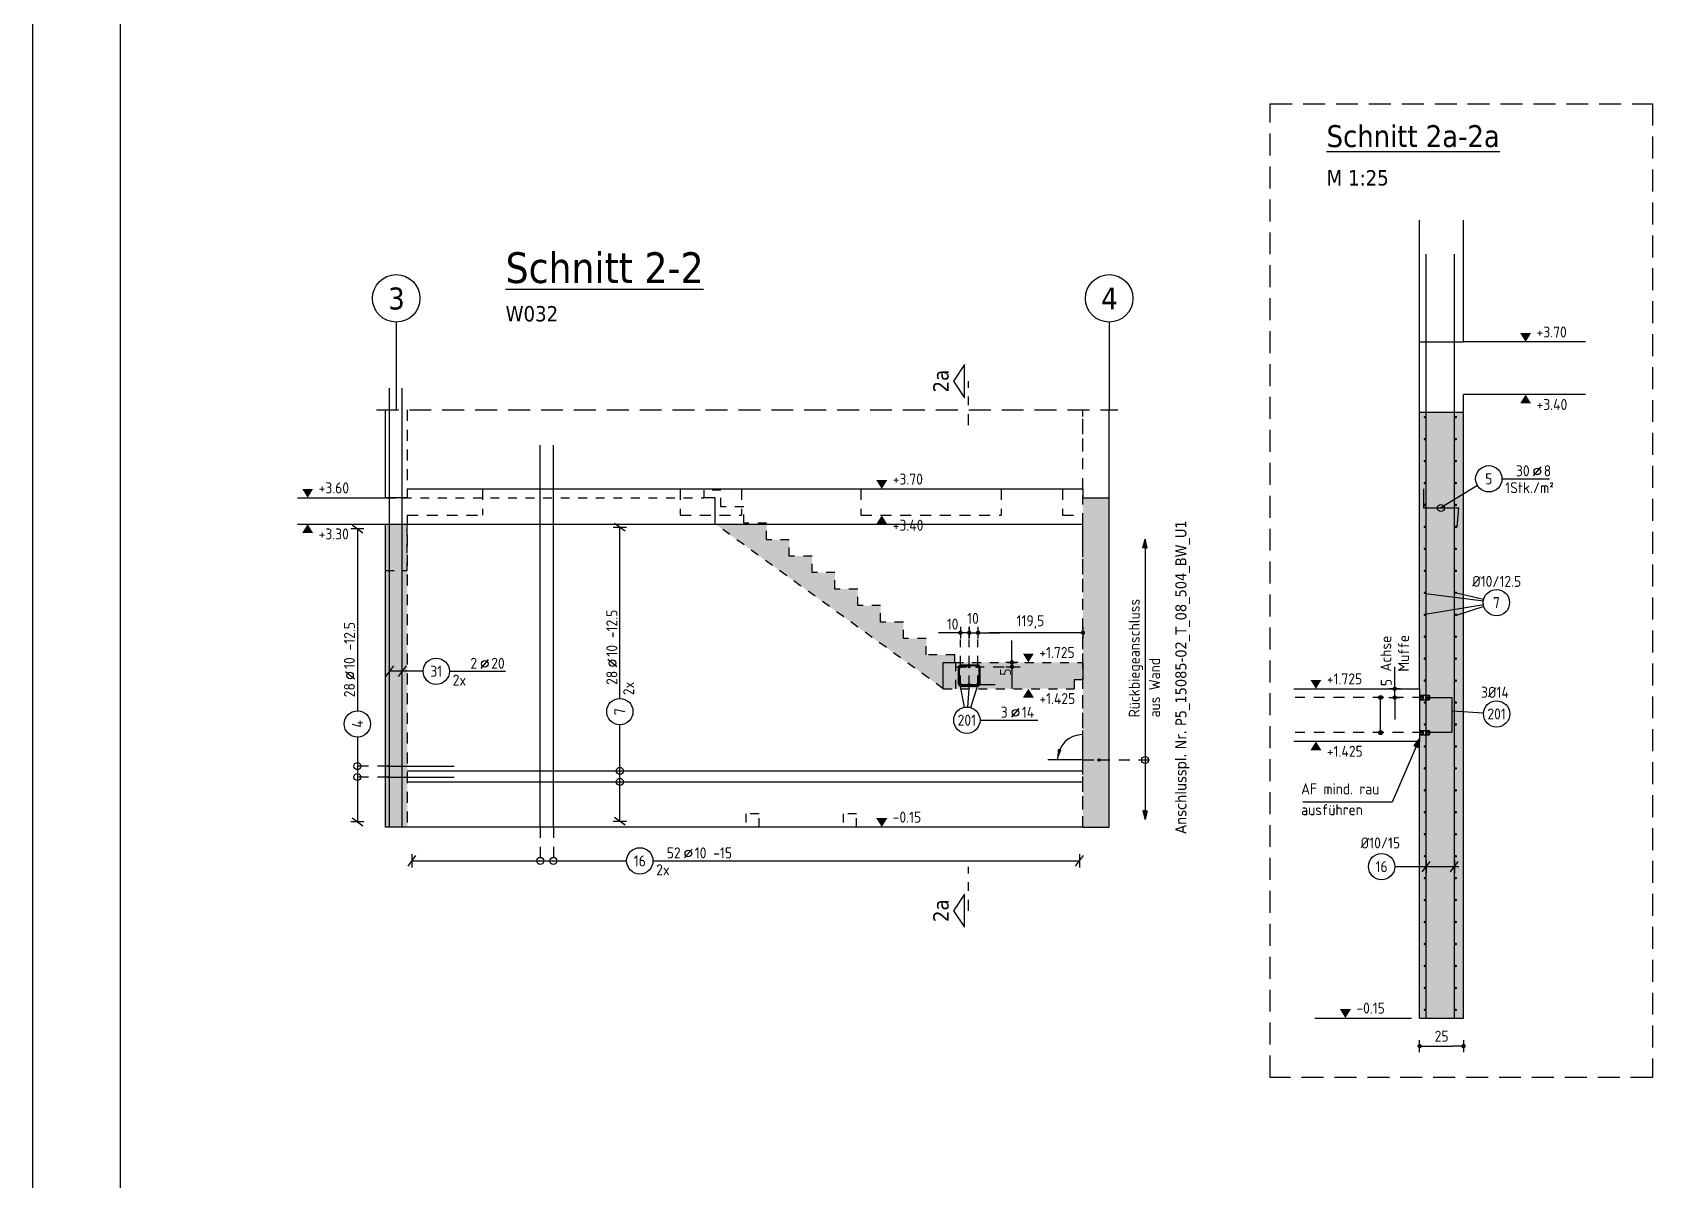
# Model space of a CAD drawing. Extents: x -31 to 75, y 1 to 115.
# Drawn here: x 6 to 24.47, y 14.47 to 27.54 of the extents above; entities that cross this region are included whole.
import ezdxf
from ezdxf.enums import TextEntityAlignment as Align

# ---------------------------------------------------------------- set-up
doc = ezdxf.new("R2010")
doc.units = 0
doc.header["$LTSCALE"] = 0.5
for name, pattern in [('AUSGEZOGEN', [1000.01, 1000, 0.01]), ('DASHDOT2', [0.5, 0.25, -0.125, 0, -0.125]), ('DASHDOTSMALL', [1.05, 0.5, -0.25, 0.05, -0.25]), ('DASHED', [0.75, 0.5, -0.25]), ('DOT', [0.175, 0.05, -0.125]), ('HIDDEN', [0.375, 0.25, -0.125]), ('HIDDEN2', [0.187, 0.125, -0.062]), ('PUNKT', [0.175, 0.05, -0.125]), ('STRICHLINIE', [0.75, 0.5, -0.25]), ('STRICHPUNKT2', [0.55, 0.25, -0.125, 0.05, -0.125]), ('VERDECKT', [0.375, 0.25, -0.125])]:
    doc.linetypes.add(name, pattern=pattern)
for name, color, linetype in [('ACHSEN', 7, 'Continuous'), ('AFU', 7, 'Continuous'), ('BETON', 7, 'Continuous'), ('DETAIL', 7, 'Continuous'), ('DRUEBER', 7, 'Continuous'), ('grau_mittel', 7, 'Continuous'), ('HILFE', 7, 'Continuous'), ('koten', 7, 'Continuous'), ('LENTON', 7, 'Continuous'), ('MASSE', 7, 'Continuous'), ('RAHMEN', 7, 'Continuous'), ('RND', 7, 'Continuous'), ('RND-1', 7, 'Continuous'), ('SCHNITTE', 7, 'Continuous'), ('SFP_Achsen', 7, 'Continuous'), ('TEXT', 7, 'Continuous'), ('VERDECKT', 7, 'Continuous')]:
    doc.layers.add(name, color=color, linetype=linetype)
doc.layers.add('NOPLOT', color=7, linetype='Continuous', plot=False)
doc.styles.add('helv', font='tahoma.ttf')
doc.styles.add('txt', font='isocp.shx')
doc.linetypes.add('AFU_50K', pattern='A,0.15,["/",Standard,S=0.2,R=0,X=-0.01,Y=-0.1],0.07,["/",Standard,S=0.2,R=0,X=-0.01,Y=-0.1],0.15', length=0.37)
doc.linetypes.add('AFU_50L', pattern='A,0.75,["/",Standard,S=0.2,R=0,X=-0.01,Y=-0.1],0.07,["/",Standard,S=0.2,R=0,X=-0.01,Y=-0.1],0.75', length=1.57)
doc.dimstyles.new('DOT_I', dxfattribs={"dimscale": 0.5, "dimtxt": 0.25, "dimasz": 0.25, "dimexe": 0.1, "dimexo": 0.3, "dimgap": 0.1, "dimtad": 1, "dimdec": 3, "dimzin": 3, "dimtxsty": 'txt', "dimblk": 'DOT', "dimblk1": 'DOT', "dimblk2": 'DOT', "dimsah": 1, "dimcen": 0.1, "dimse1": 1, "dimse2": 1, "dimazin": 0, "dimtfac": 1, "dimtdec": 4, "dimtix": 1, "dimtmove": 2, "dimatfit": 3, "dimfxl": 0, "dimtvp": 1, "dimtolj": 1, "dimtzin": 0, "dimarcsym": 0})

# ---------------------------------------------------------------- blocks, each defined once
blk = doc.blocks.new('okrd_o')
at = {"layer": 'koten', "color": 7, "linetype": 'Continuous'}
blk.add_solid([(-0.125, 0.202), (0.125, 0.202), (0, 0)], dxfattribs=at)
at = {"layer": 'koten', "style": 'txt'}
blk.add_attdef('OKRD', (0.25, 0.1), '', height=0.25, dxfattribs=at)
blk = doc.blocks.new('okrd_u')
at = {"layer": 'koten', "color": 7, "linetype": 'Continuous'}
blk.add_solid([(-0.125, -0.202), (0.125, -0.202), (0, 0)], dxfattribs=at)
at = {"layer": 'koten', "style": 'txt'}
blk.add_attdef('OKRD', (0.25, -0.35), '', height=0.25, dxfattribs=at)
blk = doc.blocks.new('PFEIL')
at = {"color": 7, "linetype": 'Continuous'}
blk.add_solid([(-1, -0.17), (-1, 0.17), (0, 0)], dxfattribs=at)
blk = doc.blocks.new('Pfeillinie')
at = {"layer": 'TEXT', "linetype": 'Continuous'}
blk.add_hatch(color=7, dxfattribs=at).paths.add_polyline_path([(0, 0), (-0.8, 0.2), (-0.8, 0), (-0.8, -0.2)])
at = {"layer": 'TEXT', "color": 7, "linetype": 'Continuous'}
for p, q in [((-0.8, 0), (-0.8, 0.2)), ((-0.8, 0.2), (0, 0)), ((-0.8, 0), (-0.8, -0.2)), ((-0.8, -0.2), (0, 0))]:
    blk.add_line(p, q, dxfattribs=at)
blk = doc.blocks.new('DOT')
at = {"layer": 'MASSE', "color": 7, "linetype": 'Continuous'}
for p, q in [((0, 0), (-1, 0)), ((0, 0.54), (0, -0.54))]:
    blk.add_line(p, q, dxfattribs=at)
at = {"layer": 'MASSE', "color": 7, "linetype": 'Continuous', "const_width": 0.2}
blk.add_lwpolyline([(-0.1, 0, 1), (0.1, 0, 1)], format="xyb", close=True, dxfattribs=at)
blk = doc.blocks.new('*D33')
at = {"layer": 'Defpoints', "color": 0, "linetype": 'AUSGEZOGEN', "transparency": 16777216}
for p in [(21.811, 15.992), (22.311, 15.992), (22.311, 15.992)]:
    blk.add_point(p, dxfattribs=at)
at = {"layer": 'MASSE', "color": 0, "linetype": 'AUSGEZOGEN', "lineweight": -2, "transparency": 16777216}
blk.add_line((21.936, 15.992), (22.186, 15.992), dxfattribs=at)
at = {"layer": 'MASSE', "color": 0, "linetype": 'AUSGEZOGEN', "lineweight": -2, "transparency": 16777216, "xscale": 0.125, "yscale": 0.125, "zscale": 0.125, "rotation": 180}
blk.add_blockref('DOT', (21.811, 15.992), dxfattribs=at)
at = {"layer": 'MASSE', "color": 0, "linetype": 'AUSGEZOGEN', "lineweight": -2, "transparency": 16777216, "xscale": 0.125, "yscale": 0.125, "zscale": 0.125}
blk.add_blockref('DOT', (22.311, 15.992), dxfattribs=at)
at = {"layer": 'MASSE', "color": 0, "linetype": 'AUSGEZOGEN', "transparency": 16777216, "insert": (22.061, 16.105), "char_height": 0.125, "attachment_point": 5, "style": 'txt'}
blk.add_mtext('\\A1;25', dxfattribs=at)
blk = doc.blocks.new('RND_LEI')
at = {"layer": 'RND', "color": 7, "linetype": 'Continuous'}
blk.add_line((1.022, 0.066), (1.19, 0.27), dxfattribs=at)
for centre, radius in [((0, 0), 0.3), ((1.106, 0.168), 0.075)]:
    blk.add_circle(centre, radius, dxfattribs=at)
at = {"layer": 'RND', "color": 7, "linetype": 'Continuous', "style": 'txt'}
blk.add_attdef('POSL', text='', height=0.25, dxfattribs=at).set_placement((0, 0), align=Align.MIDDLE)
blk.add_attdef('ANZ', text='', height=0.25, dxfattribs=at).set_placement((0.931, 0.057), align=Align.RIGHT)
for tag, p in [('DUM', (1.253, 0.057)), ('ABSTD', (1.674, 0.057)), ('POSTXT', (0.374, -0.327))]:
    blk.add_attdef(tag, p, '', height=0.25, dxfattribs=at)
blk = doc.blocks.new('RND_HIN')
at = {"layer": 'RND', "color": 7, "linetype": 'Continuous'}
blk.add_circle((0, 0), 0.3, dxfattribs=at)
at = {"layer": 'RND', "color": 7, "linetype": 'Continuous', "style": 'txt'}
blk.add_attdef('POSI', text='', height=0.25, dxfattribs=at).set_placement((0, 0), align=Align.MIDDLE)
blk = doc.blocks.new('lei_gre')
at = {"layer": 'RND', "color": 7, "linetype": 'Continuous'}
for p, q in [((-0.09, -0.12), (0.09, 0.12)), ((0, 0.15), (0, -0.15))]:
    blk.add_line(p, q, dxfattribs=at)
blk = doc.blocks.new('*D32')
at = {"layer": 'Defpoints', "color": 0, "linetype": 'AUSGEZOGEN', "transparency": 16777216}
for p in [(21.527, 20.062), (21.527, 20.062), (21.527, 19.962)]:
    blk.add_point(p, dxfattribs=at)
at = {"layer": 'MASSE', "color": 0, "linetype": 'AUSGEZOGEN', "lineweight": -2, "transparency": 16777216}
for p, q in [((21.527, 20.187), (21.527, 20.312)), ((21.527, 19.962), (21.527, 20.062)), ((21.527, 19.837), (21.527, 19.712))]:
    blk.add_line(p, q, dxfattribs=at)
at = {"layer": 'MASSE', "color": 0, "linetype": 'AUSGEZOGEN', "lineweight": -2, "transparency": 16777216, "xscale": 0.125, "yscale": 0.125, "zscale": 0.125}
for p, rotation in [((21.527, 20.062), 270), ((21.527, 19.962), 90)]:
    blk.add_blockref('DOT', p, dxfattribs=dict(at, rotation=rotation))
at = {"layer": 'MASSE', "color": 0, "linetype": 'AUSGEZOGEN', "transparency": 16777216, "insert": (21.431, 20.133), "char_height": 0.125, "attachment_point": 5, "rotation": 90, "style": 'txt'}
blk.add_mtext('\\A1;5', dxfattribs=at)
blk = doc.blocks.new('*D39')
at = {"layer": 'Defpoints', "color": 0, "linetype": 'AUSGEZOGEN', "transparency": 16777216}
for p in [(16.578, 20.7), (16.578, 20.7), (16.678, 20.7)]:
    blk.add_point(p, dxfattribs=at)
at = {"layer": 'MASSE', "color": 0, "linetype": 'AUSGEZOGEN', "lineweight": -2, "transparency": 16777216}
for p, q in [((16.453, 20.7), (16.328, 20.7)), ((16.678, 20.7), (16.578, 20.7)), ((16.803, 20.7), (16.928, 20.7))]:
    blk.add_line(p, q, dxfattribs=at)
at = {"layer": 'MASSE', "color": 0, "linetype": 'AUSGEZOGEN', "lineweight": -2, "transparency": 16777216, "xscale": 0.125, "yscale": 0.125, "zscale": 0.125}
blk.add_blockref('DOT', (16.578, 20.7), dxfattribs=at)
at = {"layer": 'MASSE', "color": 0, "linetype": 'AUSGEZOGEN', "lineweight": -2, "transparency": 16777216, "xscale": 0.125, "yscale": 0.125, "zscale": 0.125, "rotation": 180}
blk.add_blockref('DOT', (16.678, 20.7), dxfattribs=at)
at = {"layer": 'MASSE', "color": 0, "linetype": 'AUSGEZOGEN', "transparency": 16777216, "insert": (16.488, 20.799), "char_height": 0.125, "attachment_point": 5, "style": 'txt'}
blk.add_mtext('\\A1;10', dxfattribs=at)
blk = doc.blocks.new('*D40')
at = {"layer": 'Defpoints', "color": 0, "linetype": 'AUSGEZOGEN', "transparency": 16777216}
for p in [(16.678, 20.7), (16.778, 20.7), (16.778, 20.7)]:
    blk.add_point(p, dxfattribs=at)
at = {"layer": 'MASSE', "color": 0, "linetype": 'AUSGEZOGEN', "lineweight": -2, "transparency": 16777216}
for p, q in [((16.553, 20.7), (16.428, 20.7)), ((16.678, 20.7), (16.778, 20.7)), ((16.903, 20.7), (17.028, 20.7))]:
    blk.add_line(p, q, dxfattribs=at)
at = {"layer": 'MASSE', "color": 0, "linetype": 'AUSGEZOGEN', "lineweight": -2, "transparency": 16777216, "xscale": 0.125, "yscale": 0.125, "zscale": 0.125}
blk.add_blockref('DOT', (16.678, 20.7), dxfattribs=at)
at = {"layer": 'MASSE', "color": 0, "linetype": 'AUSGEZOGEN', "lineweight": -2, "transparency": 16777216, "xscale": 0.125, "yscale": 0.125, "zscale": 0.125, "rotation": 180}
blk.add_blockref('DOT', (16.778, 20.7), dxfattribs=at)
at = {"layer": 'MASSE', "color": 0, "linetype": 'AUSGEZOGEN', "transparency": 16777216, "insert": (16.721, 20.864), "char_height": 0.125, "attachment_point": 5, "style": 'txt'}
blk.add_mtext('\\A1;10', dxfattribs=at)
blk = doc.blocks.new('*D41')
at = {"layer": 'Defpoints', "color": 0, "linetype": 'AUSGEZOGEN', "transparency": 16777216}
for p in [(17.164, 20.362), (17.164, 20.362), (17.164, 20.312)]:
    blk.add_point(p, dxfattribs=at)
at = {"layer": 'MASSE', "color": 0, "linetype": 'AUSGEZOGEN', "lineweight": -2, "transparency": 16777216}
for p, q in [((17.164, 20.487), (17.164, 20.612)), ((17.164, 20.312), (17.164, 20.362)), ((17.164, 20.187), (17.164, 20.062))]:
    blk.add_line(p, q, dxfattribs=at)
at = {"layer": 'MASSE', "color": 0, "linetype": 'AUSGEZOGEN', "lineweight": -2, "transparency": 16777216, "xscale": 0.125, "yscale": 0.125, "zscale": 0.125}
for p, rotation in [((17.164, 20.362), 270), ((17.164, 20.312), 90)]:
    blk.add_blockref('DOT', p, dxfattribs=dict(at, rotation=rotation))
at = {"layer": 'MASSE', "color": 0, "linetype": 'AUSGEZOGEN', "transparency": 16777216, "insert": (17.091, 20.252), "char_height": 0.125, "attachment_point": 5, "rotation": 90, "style": 'txt'}
blk.add_mtext('\\A1;5', dxfattribs=at)
blk = doc.blocks.new('*D42')
at = {"layer": 'Defpoints', "color": 0, "linetype": 'AUSGEZOGEN', "transparency": 16777216}
for p in [(16.778, 20.7), (16.778, 20.7), (17.973, 20.7)]:
    blk.add_point(p, dxfattribs=at)
at = {"layer": 'MASSE', "color": 0, "linetype": 'AUSGEZOGEN', "lineweight": -2, "transparency": 16777216}
blk.add_line((17.848, 20.7), (16.903, 20.7), dxfattribs=at)
at = {"layer": 'MASSE', "color": 0, "linetype": 'AUSGEZOGEN', "lineweight": -2, "transparency": 16777216, "xscale": 0.125, "yscale": 0.125, "zscale": 0.125, "rotation": 180}
blk.add_blockref('DOT', (16.778, 20.7), dxfattribs=at)
at = {"layer": 'MASSE', "color": 0, "linetype": 'AUSGEZOGEN', "lineweight": -2, "transparency": 16777216, "xscale": 0.125, "yscale": 0.125, "zscale": 0.125}
blk.add_blockref('DOT', (17.973, 20.7), dxfattribs=at)
at = {"layer": 'MASSE', "color": 0, "linetype": 'AUSGEZOGEN', "transparency": 16777216, "insert": (17.375, 20.822), "char_height": 0.125, "attachment_point": 5, "style": 'txt'}
blk.add_mtext('\\A1;119,5', dxfattribs=at)
blk = doc.blocks.new('SCHN-2')
at = {"layer": 'SCHNITTE', "color": 6, "linetype": 'Continuous'}
blk.add_lwpolyline([(0.378, 0.088), (0, 0.34), (-0.378, 0.088)], close=True, dxfattribs=at)
at = {"layer": 'SCHNITTE', "color": 1, "linetype": 'DASHDOTSMALL', "style": 'helv'}
blk.add_attdef('SCHN-2', text='', height=0.35, dxfattribs=at).set_placement((0, 0.45), align=Align.CENTER)
blk = doc.blocks.new('A0--19')
at = {"layer": 'RAHMEN'}
blk.add_line((0, 84.1), (0, 0), dxfattribs=at)
at = {"layer": 'RAHMEN', "color": 5}
blk.add_line((2, 83.6), (2, 0.5), dxfattribs=at)

msp = doc.modelspace()

# ---------------------------------------------------------------- hatches: boundary and pattern name
at = {"layer": 'grau_mittel'}
for points in [[(22.3106, 23.2122), (21.8106, 23.2122), (21.8106, 20.0622), (21.8106, 19.4622), (21.8106, 16.3122), (22.3106, 16.3122)], [(18.2725, 22.2373), (17.9725, 22.2373), (17.9725, 20.3623), (17.9725, 18.4873), (17.9725, 18.4873), (18.2725, 18.4873)]]:
    msp.add_hatch(color=61, dxfattribs=at).paths.add_polyline_path(points)
h = msp.add_hatch(color=61, dxfattribs=at)
h.paths.add_polyline_path([(10.2725, 21.9373), (10.0225, 21.9373), (10.0225, 21.4073), (10.2725, 21.4073)])
h.paths.add_polyline_path([(10.2725, 21.4073), (10.0225, 21.4073), (10.0225, 18.4873), (10.2725, 18.4873)])
h = msp.add_hatch(color=61, dxfattribs=at)
h.paths.add_polyline_path([(16.5225, 20.3623), (16.5225, 20.0623), (17.8725, 20.0623), (17.8725, 20.1623), (17.9725, 20.1623), (17.9725, 20.3623)])
h.paths.add_polyline_path([(16.3825, 20.0623), (16.5225, 20.0623), (16.5225, 20.3623), (16.5125, 20.3623), (16.5125, 20.4473), (16.1875, 20.4473), (16.1875, 20.6348), (15.9275, 20.6348), (15.9275, 20.8223), (15.6675, 20.8223), (15.6675, 21.0098), (15.4075, 21.0098), (15.4075, 21.1973), (15.1475, 21.1973), (15.1475, 21.3848), (14.8875, 21.3848), (14.8875, 21.5723), (14.6275, 21.5723), (14.6275, 21.7598), (14.3675, 21.7598), (14.3675, 21.9373), (13.7825, 21.9373)])

# ---------------------------------------------------------------- linework, layer by layer
at = {"layer": 'ACHSEN', "color": 140, "linetype": 'AUSGEZOGEN'}
for p, q in [((10.1475, 24.2373), (10.1475, 23.2373)), ((18.2725, 24.2373), (18.2725, 23.2373))]:
    msp.add_line(p, q, dxfattribs=at)
at = {"layer": 'ACHSEN', "color": 102, "linetype": 'DASHDOT2'}
for p, q in [((16.5775, 20.3123), (16.5775, 20.6233)), ((16.6775, 20.3123), (16.6775, 20.6233)), ((16.7775, 20.3123), (16.7775, 20.6233)), ((16.524, 20.3123), (17.2583, 20.3123))]:
    msp.add_line(p, q, dxfattribs=at)
at = {"layer": 'AFU', "color": 8, "linetype": 'AFU_50K'}
for p, q in [((21.8106, 24.0122), (22.3106, 24.0122)), ((21.8106, 23.2122), (22.3106, 23.2122)), ((10.2725, 22.2373), (10.0225, 22.2373)), ((10.2725, 22.3373), (10.2725, 22.2373)), ((17.9725, 22.2373), (18.2725, 22.2373)), ((10.0225, 21.9373), (10.2725, 21.9373)), ((17.9725, 20.3623), (17.9725, 20.1623)), ((21.8106, 20.0622), (21.8106, 19.4622)), ((17.9725, 18.4873), (18.2725, 18.4873)), ((21.8106, 16.3122), (22.3106, 16.3122))]:
    msp.add_line(p, q, dxfattribs=at)
at = {"layer": 'AFU', "color": 8, "linetype": 'AFU_50L'}
for p, q in [((10.2725, 22.3373), (17.9725, 22.3373)), ((17.9725, 22.3373), (17.9725, 22.2373)), ((10.2725, 21.9373), (17.9725, 21.9373)), ((17.9725, 18.4873), (10.0225, 18.4873))]:
    msp.add_line(p, q, dxfattribs=at)
at = {"layer": 'BETON', "color": 6, "linetype": 'AUSGEZOGEN'}
for p, q in [((21.8106, 20.0622), (21.8106, 25.399)), ((22.3106, 24.0122), (22.3106, 25.399)), ((23.6999, 24.0122), (22.3106, 24.0122)), ((23.6999, 23.4122), (22.3106, 23.4122)), ((22.3106, 16.3122), (22.3106, 23.4122)), ((10.0225, 23.2373), (10.0225, 22.2373)), ((18.2725, 18.4873), (18.2725, 23.2373)), ((9.0225, 22.2373), (10.0225, 22.2373)), ((9.0225, 21.9373), (10.0225, 21.9373)), ((10.0225, 21.9373), (10.0225, 18.4873)), ((20.3764, 20.0622), (21.8106, 20.0622)), ((21.8106, 19.4622), (20.3764, 19.4622)), ((21.8106, 16.3122), (21.8106, 19.4622))]:
    msp.add_line(p, q, dxfattribs=at)
at = {"layer": 'DETAIL', "color": 102, "linetype": 'STRICHLINIE'}
msp.add_lwpolyline([(20.1079, 15.6349), (20.1079, 26.7254), (24.4657, 26.7254), (24.4657, 15.6349)], close=True, dxfattribs=at)
at = {"layer": 'DRUEBER', "color": 7, "linetype": 'PUNKT'}
for p, q in [((17.9725, 20.3623), (17.9725, 23.2373)), ((10.0225, 22.2373), (13.6525, 22.2373)), ((13.8475, 22.3223), (13.6525, 22.3223)), ((13.6525, 22.3223), (13.6525, 22.2373)), ((13.8475, 22.1348), (13.8475, 22.3223)), ((14.1075, 22.1348), (13.8475, 22.1348)), ((14.1075, 21.9473), (14.1075, 22.1348)), ((10.2725, 21.9373), (13.7825, 21.9373)), ((10.2725, 21.4073), (10.2725, 21.9373)), ((16.3825, 20.0623), (13.7825, 21.9373)), ((14.3675, 21.9473), (14.1075, 21.9473)), ((14.3675, 21.7598), (14.3675, 21.9473)), ((14.6275, 21.7598), (14.3675, 21.7598)), ((14.6275, 21.5723), (14.6275, 21.7598)), ((14.8875, 21.5723), (14.6275, 21.5723)), ((14.8875, 21.3848), (14.8875, 21.5723)), ((10.0225, 21.4073), (10.2725, 21.4073)), ((15.1475, 21.3848), (14.8875, 21.3848)), ((15.1475, 21.1973), (15.1475, 21.3848)), ((15.4075, 21.1973), (15.1475, 21.1973)), ((15.4075, 21.0098), (15.4075, 21.1973)), ((15.6675, 21.0098), (15.4075, 21.0098)), ((15.6675, 20.8223), (15.6675, 21.0098)), ((15.9275, 20.8223), (15.6675, 20.8223)), ((15.9275, 20.6348), (15.9275, 20.8223)), ((16.1875, 20.6348), (15.9275, 20.6348)), ((16.1875, 20.4473), (16.1875, 20.6348)), ((16.5125, 20.4473), (16.1875, 20.4473)), ((16.5125, 20.3623), (16.5125, 20.4473)), ((16.5125, 20.3623), (17.9725, 20.3623)), ((17.9725, 20.1623), (17.8725, 20.1623)), ((17.8725, 20.1623), (17.8725, 20.0623)), ((17.9725, 18.4873), (17.9725, 20.1623)), ((16.3825, 20.0623), (17.8725, 20.0623))]:
    msp.add_line(p, q, dxfattribs=at)
at = {"layer": 'HILFE', "color": 102, "linetype": 'DASHED'}
msp.add_line((9.9225, 23.2373), (18.3725, 23.2373), dxfattribs=at)
at = {"layer": 'HILFE', "color": 102, "linetype": 'AUSGEZOGEN'}
msp.add_line((20.6163, 16.3122), (21.718, 16.3122), dxfattribs=at)
at = {"layer": 'LENTON', "color": 102}
for p, q in [((21.8106, 19.9877), (21.8127, 19.9877)), ((21.8106, 19.9877), (21.8106, 19.9749)), ((21.8125, 19.9766), (21.8106, 19.979)), ((21.8106, 19.9749), (21.8106, 19.9495)), ((21.8106, 19.9495), (21.8106, 19.9368)), ((21.8106, 19.9455), (21.8125, 19.9479)), ((21.8125, 19.9766), (21.8125, 19.9479)), ((21.8533, 19.9723), (21.8125, 19.9766)), ((21.8125, 19.9479), (21.8125, 19.9766)), ((21.8125, 19.9479), (21.8533, 19.9522)), ((21.8143, 19.9846), (21.8127, 19.9877)), ((21.8173, 19.9877), (21.8157, 19.9846)), ((21.8173, 19.9877), (21.9182, 19.9877)), ((21.8533, 19.9522), (21.8533, 19.9723)), ((21.9197, 19.9766), (21.8789, 19.9723)), ((21.8789, 19.9723), (21.8789, 19.9522)), ((21.8789, 19.9522), (21.9197, 19.9479)), ((21.9216, 19.9842), (21.9182, 19.9877)), ((21.9216, 19.979), (21.9197, 19.9766)), ((21.9197, 19.9479), (21.9197, 19.9766)), ((21.9197, 19.9766), (21.9197, 19.9479)), ((21.9197, 19.9479), (21.9216, 19.9455)), ((21.9216, 19.9842), (21.9216, 19.9813)), ((21.9216, 19.9813), (21.9216, 19.9622)), ((21.9216, 19.9622), (21.9216, 19.9432)), ((21.9216, 19.9432), (21.9216, 19.9402)), ((21.8106, 19.9368), (21.8127, 19.9368)), ((21.8127, 19.9368), (21.8143, 19.9399)), ((21.8157, 19.9399), (21.8173, 19.9368)), ((21.8173, 19.9368), (21.9182, 19.9368)), ((21.9182, 19.9368), (21.9216, 19.9402)), ((21.8106, 19.5877), (21.8127, 19.5877)), ((21.8106, 19.5877), (21.8106, 19.5749)), ((21.8125, 19.5766), (21.8106, 19.579)), ((21.8106, 19.5749), (21.8106, 19.5495)), ((21.8125, 19.5766), (21.8125, 19.5479)), ((21.8533, 19.5723), (21.8125, 19.5766)), ((21.8125, 19.5479), (21.8125, 19.5766)), ((21.8143, 19.5846), (21.8127, 19.5877)), ((21.8173, 19.5877), (21.8157, 19.5846)), ((21.8173, 19.5877), (21.9182, 19.5877)), ((21.8533, 19.5522), (21.8533, 19.5723)), ((21.9197, 19.5766), (21.8789, 19.5723)), ((21.8789, 19.5723), (21.8789, 19.5522)), ((21.9216, 19.5842), (21.9182, 19.5877)), ((21.9216, 19.579), (21.9197, 19.5766)), ((21.9197, 19.5479), (21.9197, 19.5766)), ((21.9197, 19.5766), (21.9197, 19.5479)), ((21.9216, 19.5842), (21.9216, 19.5813)), ((21.9216, 19.5813), (21.9216, 19.5622)), ((21.8106, 19.5495), (21.8106, 19.5368)), ((21.8106, 19.5455), (21.8125, 19.5479)), ((21.8106, 19.5368), (21.8127, 19.5368)), ((21.8125, 19.5479), (21.8533, 19.5522)), ((21.8127, 19.5368), (21.8143, 19.5399)), ((21.8157, 19.5399), (21.8173, 19.5368)), ((21.8173, 19.5368), (21.9182, 19.5368)), ((21.8789, 19.5522), (21.9197, 19.5479)), ((21.9182, 19.5368), (21.9216, 19.5402)), ((21.9197, 19.5479), (21.9216, 19.5455)), ((21.9216, 19.5622), (21.9216, 19.5432)), ((21.9216, 19.5432), (21.9216, 19.5402))]:
    msp.add_line(p, q, dxfattribs=at)
for centre, start, end in [((21.815, 19.985), 207.50004, 332.49996), ((21.815, 19.9395), 27.50006, 152.49994), ((21.815, 19.585), 207.50004, 332.49996), ((21.815, 19.5395), 27.50006, 152.49994)]:
    msp.add_arc(centre, 0.00082, start, end, dxfattribs=at)
at = {"layer": 'NOPLOT', "color": 191, "linetype": 'Continuous'}
for p, q in [((13.7825, 22.2373), (13.6525, 22.2373)), ((13.7825, 21.9373), (13.7825, 22.2373)), ((16.3825, 20.0623), (16.3825, 20.3623)), ((16.3825, 20.3623), (16.5125, 20.3623)), ((21.3657, 19.5622), (21.3657, 19.9622))]:
    msp.add_line(p, q, dxfattribs=at)
at = {"layer": 'NOPLOT', "color": 191, "linetype": 'AUSGEZOGEN'}
for p, q in [((16.5775, 20.1123), (16.9749, 20.1123)), ((16.6775, 20.1053), (16.716, 20.1053))]:
    msp.add_line(p, q, dxfattribs=at)
for points in [[(16.7725, 20.3323), (16.5825, 20.3323, 0.4142136), (16.5525, 20.3023), (16.5525, 20.1223, 0.4142136), (16.5825, 20.0923), (16.7725, 20.0923, 0.4142136), (16.8025, 20.1223), (16.8025, 20.3023, 0.4142136)], [(16.7725, 20.3223), (16.5825, 20.3223, 0.4142136), (16.5625, 20.3023), (16.5625, 20.1223, 0.4142136), (16.5825, 20.1023), (16.7725, 20.1023, 0.4142136), (16.7925, 20.1223), (16.7925, 20.3023, 0.4142136)]]:
    msp.add_lwpolyline(points, format="xyb", close=True, dxfattribs=at)
at = {"layer": 'NOPLOT', "color": 191, "linetype": 'Continuous'}
for centre, radius in [((21.3657, 19.9622), 0.022), ((21.3657, 19.9622), 0.014), ((21.3657, 19.5622), 0.022), ((21.3657, 19.5622), 0.014)]:
    msp.add_circle(centre, radius, dxfattribs=at)
at = {"layer": 'RND', "color": 102, "linetype": 'AUSGEZOGEN'}
for p, q in [((22.4709, 22.3751), (22.053, 22.1208)), ((22.5371, 21.0613), (21.8789, 21.1435)), ((22.54, 21.0772), (22.2169, 21.1536)), ((22.538, 21.0179), (21.8739, 20.9066)), ((22.543, 20.9972), (22.2269, 20.8965)), ((10.4537, 20.2612), (10.0658, 20.2612)), ((16.6232, 19.8513), (16.575, 20.1087)), ((16.6622, 19.8534), (16.6817, 20.11)), ((16.6953, 19.8471), (16.7782, 20.1139)), ((22.5381, 19.7846), (22.1789, 19.8084)), ((21.5274, 18.0364), (22.2573, 18.0364))]:
    msp.add_line(p, q, dxfattribs=at)
at = {"layer": 'RND', "color": 7, "linetype": 'AUSGEZOGEN'}
for p, q in [((22.749, 22.4531), (23.289, 22.4531)), ((9.7051, 21.8842), (9.7051, 19.8111)), ((12.6958, 19.9517), (12.6958, 21.9006)), ((10.7537, 20.2612), (11.3937, 20.2612)), ((12.6958, 18.5523), (12.6958, 19.6517)), ((16.8008, 19.7039), (17.4608, 19.7039)), ((9.7051, 19.5111), (9.7051, 18.5454)), ((10.3272, 18.1018), (12.7734, 18.1018)), ((13.0734, 18.1018), (17.9339, 18.1018))]:
    msp.add_line(p, q, dxfattribs=at)
at = {"layer": 'RND', "color": 7, "linetype": 'HIDDEN2'}
for p, q in [((16.5775, 20.1123), (16.5775, 20.3123)), ((16.6775, 20.1123), (16.6775, 20.3123)), ((16.7775, 20.1123), (16.7775, 20.3123))]:
    msp.add_line(p, q, dxfattribs=at)
at = {"layer": 'RND', "color": 102, "linetype": 'VERDECKT'}
for p, q in [((18.1566, 19.2507), (18.7316, 19.2507)), ((10.058, 19.181), (9.6551, 19.181)), ((10.058, 19.056), (9.6551, 19.056)), ((11.7888, 18.4873), (11.7888, 18.0518)), ((11.9388, 18.4873), (11.9388, 18.0518))]:
    msp.add_line(p, q, dxfattribs=at)
at = {"layer": 'RND', "color": 1, "linetype": 'AUSGEZOGEN'}
for points in [[(21.8846, 16.3122), (21.8846, 25.0122)], [(22.2066, 16.3122), (22.2066, 25.0122)], [(10.0714, 18.4873), (10.0714, 23.4873)], [(10.2149, 18.4873), (10.2149, 23.4873)], [(11.7888, 18.4873), (11.7888, 22.8373)], [(11.9388, 18.4873), (11.9388, 22.8373)], [(21.8789, 19.9622), (22.1789, 19.9622), (22.1789, 19.5622), (21.8789, 19.5622)], [(10.058, 19.181), (10.808, 19.181)], [(10.058, 19.056), (10.808, 19.056)], [(10.2725, 19.1265), (17.9725, 19.1265)], [(10.2725, 19.0015), (17.9725, 19.0015)]]:
    msp.add_lwpolyline(points, dxfattribs=at)
at = {"layer": 'RND', "color": 7, "linetype": 'AUSGEZOGEN'}
for points, const_width in [([(21.8779, 23.1551, -1), (21.8639, 23.1551, -1)], 0.014), ([(22.23, 23.1551, -1), (22.216, 23.1551, -1)], 0.014), ([(21.8779, 22.9051, -1), (21.8639, 22.9051, -1)], 0.014), ([(22.23, 22.9051, -1), (22.216, 22.9051, -1)], 0.014), ([(21.8779, 22.6551, -1), (21.8639, 22.6551, -1)], 0.014), ([(22.23, 22.6551, -1), (22.216, 22.6551, -1)], 0.014), ([(21.8779, 22.4051, -1), (21.8639, 22.4051, -1)], 0.014), ([(22.23, 22.4051, -1), (22.216, 22.4051, -1)], 0.014), ([(21.8779, 22.1551, -1), (21.8639, 22.1551, -1)], 0.014), ([(22.23, 22.1551, -1), (22.216, 22.1551, -1)], 0.014), ([(21.8779, 21.9051, -1), (21.8639, 21.9051, -1)], 0.014), ([(22.23, 21.9051, -1), (22.216, 21.9051, -1)], 0.014), ([(21.8779, 21.6551, -1), (21.8639, 21.6551, -1)], 0.014), ([(22.23, 21.6551, -1), (22.216, 21.6551, -1)], 0.014), ([(21.8779, 21.4051, -1), (21.8639, 21.4051, -1)], 0.014), ([(22.23, 21.4051, -1), (22.216, 21.4051, -1)], 0.014), ([(21.8779, 21.1551, -1), (21.8639, 21.1551, -1)], 0.014), ([(22.23, 21.1551, -1), (22.216, 21.1551, -1)], 0.014), ([(21.8779, 20.9051, -1), (21.8639, 20.9051, -1)], 0.014), ([(22.23, 20.9051, -1), (22.216, 20.9051, -1)], 0.014), ([(21.8779, 20.6551, -1), (21.8639, 20.6551, -1)], 0.014), ([(22.23, 20.6551, -1), (22.216, 20.6551, -1)], 0.014), ([(16.574, 20.3123, 1), (16.581, 20.3123, 1)], 0.007), ([(16.674, 20.3123, 1), (16.681, 20.3123, 1)], 0.007), ([(16.774, 20.3123, 1), (16.781, 20.3123, 1)], 0.007), ([(21.8779, 20.4051, -1), (21.8639, 20.4051, -1)], 0.014), ([(22.23, 20.4051, -1), (22.216, 20.4051, -1)], 0.014), ([(21.8779, 20.1551, -1), (21.8639, 20.1551, -1)], 0.014), ([(22.23, 20.1551, -1), (22.216, 20.1551, -1)], 0.014), ([(16.574, 20.1123, -1), (16.581, 20.1123, -1)], 0.007), ([(16.674, 20.1123, 1), (16.681, 20.1123, 1)], 0.007), ([(16.774, 20.1123, -1), (16.781, 20.1123, -1)], 0.007), ([(21.8779, 19.9051, -1), (21.8639, 19.9051, -1)], 0.014), ([(22.23, 19.9051, -1), (22.216, 19.9051, -1)], 0.014), ([(21.8779, 19.6551, -1), (21.8639, 19.6551, -1)], 0.014), ([(22.23, 19.6551, -1), (22.216, 19.6551, -1)], 0.014), ([(21.8779, 19.4051, -1), (21.8639, 19.4051, -1)], 0.014), ([(22.23, 19.4051, -1), (22.216, 19.4051, -1)], 0.014), ([(10.0518, 19.181, 1), (10.0643, 19.181, 1)], 0.0125), ([(10.0518, 19.056, 1), (10.0643, 19.056, 1)], 0.0125), ([(21.8779, 19.1551, -1), (21.8639, 19.1551, -1)], 0.014), ([(22.23, 19.1551, -1), (22.216, 19.1551, -1)], 0.014), ([(21.8779, 18.9051, -1), (21.8639, 18.9051, -1)], 0.014), ([(22.23, 18.9051, -1), (22.216, 18.9051, -1)], 0.014), ([(21.8779, 18.6551, -1), (21.8639, 18.6551, -1)], 0.014), ([(22.23, 18.6551, -1), (22.216, 18.6551, -1)], 0.014), ([(21.8779, 18.4051, -1), (21.8639, 18.4051, -1)], 0.014), ([(22.23, 18.4051, -1), (22.216, 18.4051, -1)], 0.014), ([(21.8779, 18.1551, -1), (21.8639, 18.1551, -1)], 0.014), ([(22.23, 18.1551, -1), (22.216, 18.1551, -1)], 0.014), ([(21.8779, 17.9051, -1), (21.8639, 17.9051, -1)], 0.014), ([(22.23, 17.9051, -1), (22.216, 17.9051, -1)], 0.014), ([(21.8779, 17.6551, -1), (21.8639, 17.6551, -1)], 0.014), ([(22.23, 17.6551, -1), (22.216, 17.6551, -1)], 0.014), ([(21.8779, 17.4051, -1), (21.8639, 17.4051, -1)], 0.014), ([(22.23, 17.4051, -1), (22.216, 17.4051, -1)], 0.014), ([(21.8779, 17.1551, -1), (21.8639, 17.1551, -1)], 0.014), ([(22.23, 17.1551, -1), (22.216, 17.1551, -1)], 0.014), ([(21.8779, 16.9051, -1), (21.8639, 16.9051, -1)], 0.014), ([(22.23, 16.9051, -1), (22.216, 16.9051, -1)], 0.014), ([(21.8779, 16.6551, -1), (21.8639, 16.6551, -1)], 0.014), ([(22.23, 16.6551, -1), (22.216, 16.6551, -1)], 0.014), ([(21.8779, 16.4051, -1), (21.8639, 16.4051, -1)], 0.014), ([(22.23, 16.4051, -1), (22.216, 16.4051, -1)], 0.014)]:
    msp.add_lwpolyline(points, format="xyb", close=True, dxfattribs=dict(at, const_width=const_width))
at = {"layer": 'RND', "color": 102, "linetype": 'AUSGEZOGEN'}
for points in [[(18.6816, 21.766), (18.6816, 18.5724)], [(21.8106, 19.4928), (21.4972, 18.7716), (20.4801, 18.7716)]]:
    msp.add_lwpolyline(points, dxfattribs=at)
at = {"layer": 'RND', "color": 1, "linetype": 'HIDDEN'}
for points in [[(21.8533, 19.9622), (20.3917, 19.9622)], [(21.8533, 19.5622), (20.3917, 19.5622)]]:
    msp.add_lwpolyline(points, dxfattribs=at)
at = {"layer": 'RND', "color": 7, "linetype": 'AUSGEZOGEN'}
for centre in [(22.053, 22.1208), (9.7051, 19.181), (18.6816, 19.2507), (9.7051, 19.056), (12.6958, 19.1265), (12.6958, 19.0015), (11.7888, 18.1018), (11.9388, 18.1018)]:
    msp.add_circle(centre, 0.04, dxfattribs=at)
at = {"layer": 'RND', "color": 102, "linetype": 'AUSGEZOGEN'}
for centre in [(16.5775, 20.3123), (16.6775, 20.3123), (16.7775, 20.3123), (16.5775, 20.1123), (16.6775, 20.1123), (16.7775, 20.1123)]:
    msp.add_circle(centre, 0.011, dxfattribs=at)
at = {"layer": 'RND-1', "color": 1, "linetype": 'AUSGEZOGEN'}
msp.add_lwpolyline([(21.853, 22.3408), (21.853, 22.1208), (22.253, 22.1208), (22.2338, 21.9016)], dxfattribs=at)
at = {"layer": 'SCHNITTE', "color": 6, "linetype": 'STRICHPUNKT2'}
for p, q in [((16.6676, 23.0653), (16.6676, 23.5653)), ((16.6676, 17.5344), (16.6676, 18.0344))]:
    msp.add_line(p, q, dxfattribs=at)
at = {"layer": 'SFP_Achsen', "color": 7, "linetype": 'AUSGEZOGEN'}
for centre in [(10.1475, 24.5078), (18.2725, 24.5078)]:
    msp.add_circle(centre, 0.2705, dxfattribs=at)
at = {"layer": 'TEXT', "color": 7, "linetype": 'VERDECKT'}
msp.add_line((17.9725, 19.2507), (18.1566, 19.2507), dxfattribs=at)
at = {"layer": 'TEXT', "color": 1, "linetype": 'AUSGEZOGEN'}
msp.add_lwpolyline([(17.9725, 19.2507), (17.5725, 19.2507)], dxfattribs=at)
at = {"layer": 'TEXT', "color": 7, "linetype": 'VERDECKT'}
msp.add_circle((18.1566, 19.2507), 0.012, dxfattribs=at)
at = {"layer": 'TEXT', "color": 102, "linetype": 'AUSGEZOGEN'}
msp.add_arc((17.9725, 19.2507), 0.2904, 90, 180, dxfattribs=at)
at = {"layer": 'VERDECKT', "color": 7, "linetype": 'HIDDEN'}
for p, q in [((10.2725, 23.2373), (10.2725, 22.2373)), ((17.9725, 22.3373), (17.9725, 23.2373)), ((10.0225, 22.2373), (10.2725, 22.2373)), ((10.2725, 22.3373), (11.1325, 22.3373)), ((11.1325, 22.3373), (11.1325, 22.0373)), ((13.3825, 22.3373), (14.0825, 22.3373)), ((13.3825, 22.3373), (13.3825, 22.0373)), ((14.0825, 22.3373), (14.0825, 22.0373)), ((15.4425, 22.3373), (17.0425, 22.3373)), ((15.4425, 22.3373), (15.4425, 22.0373)), ((17.0425, 22.3373), (17.0425, 22.0373)), ((17.7425, 22.3373), (17.9725, 22.3373)), ((17.7425, 22.3373), (17.7425, 22.0373)), ((10.2725, 22.0373), (10.2725, 18.4873)), ((10.2725, 22.0373), (11.1325, 22.0373)), ((13.3825, 22.0373), (14.0825, 22.0373)), ((15.4425, 22.0373), (17.0425, 22.0373)), ((17.7425, 22.0373), (17.9725, 22.0373)), ((17.9725, 18.4873), (17.9725, 22.0373))]:
    msp.add_line(p, q, dxfattribs=at)
at = {"layer": 'VERDECKT', "color": 7, "linetype": 'HIDDEN2'}
for p, q in [((16.5225, 20.3623), (16.5225, 20.0623)), ((14.2825, 18.6373), (14.1325, 18.6373)), ((14.1325, 18.6373), (14.1325, 18.4873)), ((14.2825, 18.4873), (14.2825, 18.6373)), ((15.3925, 18.6373), (15.2425, 18.6373)), ((15.2425, 18.6373), (15.2425, 18.4873)), ((15.3925, 18.4873), (15.3925, 18.6373))]:
    msp.add_line(p, q, dxfattribs=at)

# ---------------------------------------------------------------- block references
at = {"layer": 'koten', "color": 7, "linetype": 'AUSGEZOGEN'}
ref = msp.add_blockref('okrd_o', (23.0186, 24.0122), dxfattribs=dict(at, xscale=0.5, yscale=0.5, zscale=0.5))
ref.add_attrib('OKRD', '+3.70', (23.1436, 24.0622), dxfattribs={"layer": '0', "color": 0, "linetype": 'ByBlock', "height": 0.125, "style": 'txt'})
at = {"layer": 'koten', "color": 7, "linetype": 'DOT'}
ref = msp.add_blockref('okrd_u', (23.0186, 23.4122), dxfattribs=dict(at, xscale=0.5, yscale=0.5, zscale=0.5))
ref.add_attrib('OKRD', '+3.40', (23.1436, 23.2372), dxfattribs={"layer": '0', "color": 0, "linetype": 'ByBlock', "height": 0.125, "style": 'txt'})
at = {"layer": 'koten', "color": 7, "linetype": 'AUSGEZOGEN', "xscale": 0.5, "yscale": 0.5, "zscale": 0.5}
for name, p, values in [('okrd_o', (9.1382, 22.2373), {'OKRD': '+3.60'}), ('okrd_u', (9.1382, 21.9373), {'OKRD': '+3.30'}), ('okrd_o', (17.352, 20.3623), {'OKRD': '+1.725'}), ('okrd_o', (20.6288, 20.0622), {'OKRD': '+1.725'}), ('okrd_u', (17.352, 20.0623), {'OKRD': '+1.425'}), ('okrd_u', (20.6288, 19.4622), {'OKRD': '+1.425'}), ('okrd_o', (15.6809, 18.4873), {'OKRD': '-0.15'}), ('okrd_o', (20.9649, 16.3122), {'OKRD': '-0.15'})]:
    msp.add_blockref(name, p, dxfattribs=at).add_auto_attribs(values)
at = {"layer": 'koten', "color": 5, "linetype": 'AUSGEZOGEN', "xscale": 0.5, "yscale": 0.5, "zscale": 0.5}
for name, p, values in [('okrd_o', (15.6809, 22.3373), {'OKRD': '+3.70'}), ('okrd_u', (15.6809, 22.0373), {'OKRD': '+3.40'})]:
    msp.add_blockref(name, p, dxfattribs=at).add_auto_attribs(values)
at = {"layer": 'RAHMEN', "color": 191, "linetype": 'AUSGEZOGEN', "xscale": 0.5, "yscale": 0.5, "zscale": 0.5}
msp.add_blockref('A0--19', (6.0012, 1.4073), dxfattribs=at)
at = {"layer": 'RND', "color": 7, "linetype": 'AUSGEZOGEN', "xscale": 0.5, "yscale": 0.5, "zscale": 0.5}
for name, p, values in [('RND_LEI', (22.599, 22.4531), {'POSL': '5', 'DUM': '8', 'ANZ': '30', 'POSTXT': '1Stk./m²'}), ('RND_HIN', (22.6859, 21.0427), {'POSI': '7'}), ('RND_LEI', (10.6037, 20.2612), {'POSL': '31', 'DUM': '20', 'ANZ': '2', 'POSTXT': '2x'}), ('RND_LEI', (16.6508, 19.7039), {'POSL': '201', 'DUM': '14', 'ANZ': '3'}), ('RND_HIN', (22.6878, 19.7748), {'POSI': '201'}), ('RND_LEI', (12.9234, 18.1018), {'POSL': '16', 'DUM': '10', 'ANZ': '52', 'ABSTD': '-15', 'POSTXT': '2x'}), ('RND_HIN', (21.3774, 18.0364), {'POSI': '16'})]:
    msp.add_blockref(name, p, dxfattribs=at).add_auto_attribs(values)
for p, rotation in [((9.7051, 21.8842), 270), ((12.6958, 21.9006), 90), ((9.7051, 18.5454), 270), ((12.6958, 18.5523), 90)]:
    msp.add_blockref('lei_gre', p, dxfattribs=dict(at, rotation=rotation))
at = {"layer": 'RND', "color": 102, "linetype": 'AUSGEZOGEN'}
for name, p, xscale, yscale, zscale, rotation in [('Pfeillinie', (18.6816, 21.766), 0.125, 0.125, 0.125, 90), ('lei_gre', (10.0714, 20.2612), 0.5, 0.5, 0.5, 180), ('lei_gre', (10.2149, 20.2612), 0.5, 0.5, 0.5, 180), ('Pfeillinie', (21.8106, 19.4928), 0.125, 0.125, 0.125, 66.51435802616585), ('Pfeillinie', (18.6816, 18.5724), 0.125, 0.125, 0.125, 270)]:
    msp.add_blockref(name, p, dxfattribs=dict(at, xscale=xscale, yscale=yscale, zscale=zscale, rotation=rotation))
at = {"layer": 'RND', "color": 7, "linetype": 'AUSGEZOGEN', "xscale": 0.5, "yscale": 0.5, "zscale": 0.5, "rotation": 90}
for p, values in [((12.6958, 19.8017), {'POSL': '7', 'DUM': '10', 'ANZ': '28', 'ABSTD': '-12.5', 'POSTXT': '2x'}), ((9.7051, 19.6611), {'POSL': '4', 'DUM': '10', 'ANZ': '28', 'ABSTD': '-12.5'})]:
    msp.add_blockref('RND_LEI', p, dxfattribs=at).add_auto_attribs(values)
at = {"layer": 'RND', "color": 7, "linetype": 'AUSGEZOGEN', "xscale": 0.5, "yscale": 0.5, "zscale": 0.5}
for p in [(10.3272, 18.1018), (17.9339, 18.1018), (21.8846, 18.0364), (22.2066, 18.0364)]:
    msp.add_blockref('lei_gre', p, dxfattribs=at)
at = {"layer": 'SCHNITTE', "color": 6, "linetype": 'STRICHPUNKT2', "xscale": 0.5, "yscale": 0.5, "zscale": 0.5, "rotation": 90}
for p in [(16.6676, 23.5653), (16.6676, 17.5344)]:
    msp.add_blockref('SCHN-2', p, dxfattribs=at).add_auto_attribs({'SCHN-2': '2a'})
at = {"layer": 'TEXT', "color": 102, "linetype": 'AUSGEZOGEN', "xscale": 0.1250000000000026, "yscale": 0.1250000000000026, "zscale": 0.1250000000000026, "rotation": 257.7590209791267}
msp.add_blockref('PFEIL', (17.6822, 19.2507), dxfattribs=at)

# ---------------------------------------------------------------- texts
at = {"layer": 'SFP_Achsen', "color": 6, "linetype": 'AUSGEZOGEN', "style": 'helv'}
for s, p in [('3', (10.0569, 24.3816)), ('4', (18.1819, 24.3816))]:
    msp.add_text(s, height=0.25, dxfattribs=at).set_placement(p)
at = {"layer": 'TEXT', "color": 6, "linetype": 'AUSGEZOGEN', "style": 'helv'}
msp.add_text('%%USchnitt 2a-2a', height=0.25, dxfattribs=at).set_placement((20.7509, 26.231))
at = {"layer": 'TEXT', "color": 1, "linetype": 'AUSGEZOGEN', "style": 'helv'}
for s, p in [('M 1:25', (20.7509, 25.7935)), ('W032', (11.3943, 24.2456))]:
    msp.add_text(s, height=0.175, dxfattribs=at).set_placement(p)
at = {"layer": 'TEXT', "color": 5, "linetype": 'AUSGEZOGEN', "style": 'helv'}
msp.add_text('%%USchnitt 2-2', height=0.35, dxfattribs=at).set_placement((11.3943, 24.6831))
at = {"layer": 'TEXT', "color": 7, "linetype": 'AUSGEZOGEN'}
for s, style, p in [('Anschlusspl. Nr. P5_15085-02_T_08_504_BW_U1', 'helv', (19.1522, 18.4099)), ('Rückbiegeanschluss', 'txt', (18.6209, 19.7361)), ('Achse', 'txt', (21.4879, 20.2575)), ('Muffe', 'txt', (21.6895, 20.2575)), ('aus Wand ', 'txt', (18.8523, 19.7361))]:
    msp.add_text(s, height=0.125, rotation=90, dxfattribs=dict(at, style=style)).set_placement(p)
at = {"layer": 'TEXT', "color": 7, "linetype": 'AUSGEZOGEN', "style": 'txt'}
for s, p in [('%%C10/12.5', (22.4094, 21.2226)), ('3%%C14', (22.5102, 19.9597)), ('AF mind. rau', (20.4605, 18.8596)), ('ausführen', (20.4605, 18.6221)), ('%%C10/15', (21.139, 18.2437))]:
    msp.add_text(s, height=0.125, dxfattribs=at).set_placement(p)

# ---------------------------------------------------------------- dimensions: what is measured, and where the dimension line sits
at = {"layer": 'MASSE', "color": 7, "linetype": 'AUSGEZOGEN'}
for base, p2, picture, middle in [((16.5775, 20.7001), (16.5775, 20.7001), '*D39', (16.4878, 20.7988)), ((16.7775, 20.7001), (16.7775, 20.7001), '*D40', (16.7215, 20.8638))]:
    dim = msp.add_linear_dim(base=base, p1=(16.6775, 20.7001), p2=p2, dimstyle='DOT_I', override={"dimdec": 0, "dimlfac": 100}, dxfattribs=at)
    dim.commit()
    dim.dimension.update_dxf_attribs({"geometry": picture, "text_midpoint": middle, "dimtype": 160})
for base, p1, p2, override, picture, middle in [((16.7775, 20.7001), (17.9725, 20.7001), (16.7775, 20.7001), {"dimdec": 1, "dimlfac": 100}, '*D42', (17.375, 20.822)), ((22.3106, 15.9921), (21.8106, 15.9921), (22.3106, 15.9921), {"dimdec": 0, "dimlfac": 50}, '*D33', (22.0606, 16.1046))]:
    dim = msp.add_linear_dim(base=base, p1=p1, p2=p2, dimstyle='DOT_I', override=override, dxfattribs=at)
    dim.commit()
    dim.dimension.update_dxf_attribs({"geometry": picture, "text_midpoint": middle})
for base, p1, p2, override, picture, middle in [((17.1636, 20.3623), (17.1636, 20.3123), (17.1636, 20.3623), {"dimdec": 0, "dimlfac": 100}, '*D41', (17.0911, 20.2524)), ((21.5268, 20.0622), (21.5268, 19.9622), (21.5268, 20.0622), {"dimdec": 0, "dimlfac": 50}, '*D32', (21.4313, 20.1329))]:
    dim = msp.add_linear_dim(base=base, p1=p1, p2=p2, angle=90, dimstyle='DOT_I', override=override, dxfattribs=at)
    dim.commit()
    dim.dimension.update_dxf_attribs({"geometry": picture, "text_midpoint": middle, "dimtype": 160})

doc.saveas('drawing.dxf')
